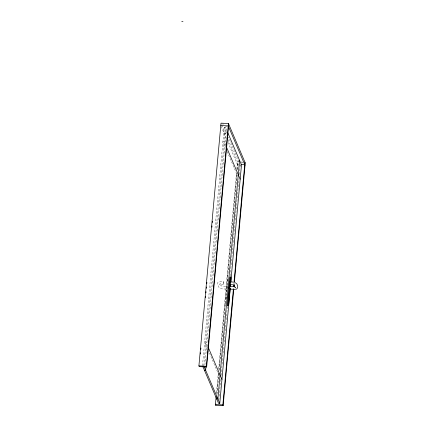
<?xml version="1.0" encoding="UTF-8"?>
<svg xmlns="http://www.w3.org/2000/svg" width="427" height="427" viewBox="0 0 427 427"><rect width="100%" height="100%" fill="white"/><g stroke="black" fill="none" stroke-linecap="round" stroke-linejoin="round"><path stroke-width="0.32" stroke-dasharray="2.13 1.6" d="M227.223 288.07L227.394 286.544M202.51 365.763L224.218 127.219L225.461 127.278L226.886 130.625M203.748 365.822L225.461 127.278M204.901 364.909L226.123 131.681M216.505 392.61L218.314 372.696M218.677 368.709L236.441 173.517M236.862 168.873L237.508 161.833L238.746 161.892M216.761 394.02L218.635 373.438M218.934 370.118L236.82 173.597M237.182 169.615L237.823 162.575L228.103 139.805M217.06 394.212L218.811 374.949L208.67 351.186M219.238 370.305L237.038 174.664M237.513 169.45L238.346 160.317L228.466 137.163M226.006 299.242L226.305 295.922M226.363 295.26L226.849 289.944M226.908 289.282L227.879 278.65A2.509 0.368 -87.3 0 1 227.943 278.057M218.843 400.003L220.716 379.411M221.079 375.429L227.356 306.458M230.132 275.954L238.944 179.126M239.36 174.563L240.252 164.779M230.564 284.088L230.687 282.759M230.649 283.966L230.767 282.642M233.782 284.74L233.905 283.411M234.161 284.814L234.284 283.491M226.305 298.089L226.145 298.452L226.331 295.762M223.695 281.729L223.551 284.478L223.695 281.729L221.197 281.612L218.197 282.167L217.535 282.962L217.578 284.254L218.859 287.259L219.724 288.145L222.232 288.876L226.737 289.111M223.796 124.017L221.314 123.899L226.278 135.524M225.435 126.493L227.292 126.579M224.421 133.491L225.659 133.544M224.821 146.029L226.059 146.087M241.223 162.004L242.461 162.063M241.538 162.746L242.776 162.804M237.289 164.224L238.528 164.283M238.842 165.025L240.7 165.11M223.551 284.478L219.542 284.553L220.097 284.014L220.065 283.074C220.289 287.75 223.444 285.524 228.125 286.416M224.218 127.219L226.902 133.507M221.101 126.291L226.321 138.529M227.89 142.196L237.604 164.966M225.819 145.527L224.154 141.625L222.915 141.567L225.339 147.246M227.159 151.51L237.519 175.78M207.832 346.366L205.926 341.904L204.688 341.851L207.111 347.53M225.728 305.428A2.509 0.368 -87.3 0 1 225.702 302.567"/><path stroke-width="0.64" d="M229.95 283.298L229.683 284.617L229.822 281.868L233.094 282.05M228.749 124.246L206.657 366.974L199.228 366.628L198.907 365.886L220.999 123.157L228.429 123.499L245.253 162.922L234.402 282.162M200.375 354.015L200.493 352.686M200.797 349.366L200.92 348.037M205.51 297.582L205.633 296.253M205.931 292.933L206.054 291.609M206.353 288.289L206.476 286.96M206.78 283.64L206.898 282.311M211.915 227.207L212.038 225.878M212.336 222.558L212.459 221.229M206.017 366.297L205.654 370.284L204.416 370.225M206.657 366.974L206.342 366.227L228.429 123.499M233.74 289.463L223.166 405.65L215.731 405.303L215.416 404.561L216.142 396.592M215.731 405.303L215.854 403.979M239.584 160.376L217.877 398.919L216.638 398.861M229.352 297.373L228.749 304.019A2.509 0.368 -87.3 0 1 228.215 305.668A2.509 0.368 -87.3 0 1 228.114 302.529L230.292 278.617A2.509 0.368 -87.3 0 1 230.826 276.968A2.509 0.368 -87.3 0 1 230.927 280.107L230.745 282.098M229.475 296.05L230.142 288.743M230.324 286.747L230.505 284.756M202.75 366.323L218.544 403.323L219.782 403.382L230.222 288.609M230.404 286.618L230.585 284.633M230.831 281.98L241.49 164.838L227.885 132.957M223.166 405.65L222.846 404.908L233.42 288.721M233.601 286.731L233.782 284.74M233.964 282.743L244.938 162.175M233.98 286.811L234.161 284.814M229.091 286.965L229.064 288.865M228.242 296.295L228.215 298.195M229.171 297.464C228.755 300.416 228.6 294.625 229.187 296.124M229.939 288.743L229.774 289.106L229.918 286.357L234.247 286.554M234.503 289.319C238.971 290.109 238.549 284.222 235.357 282.647M181.747 21.35L182.986 21.409M220.78 125.549L228.215 125.89L245.039 165.313M241.004 164.395L244.719 164.566M229.683 284.617L232.768 284.782M229.779 289.106L234.129 289.309M198.907 365.886L206.342 366.227M215.416 404.561L222.846 404.908M229.822 281.868L229.945 282.306M229.918 286.357L230.036 286.795M226.577 147.304L240.182 179.185M234.001 284.894L235.261 287.846L235.149 287.243M208.088 346.98L221.955 379.464M203.989 366.377L219.782 403.382M227.885 305.465A2.509 0.368 -87.3 0 1 227.49 305.172A2.509 0.368 -87.3 0 1 227.495 302.503L229.673 278.591A2.509 0.368 -87.3 0 1 230.281 277.214M229.171 297.021C229.368 301.286 229.811 293.002 229.171 297.021"/></g></svg>
